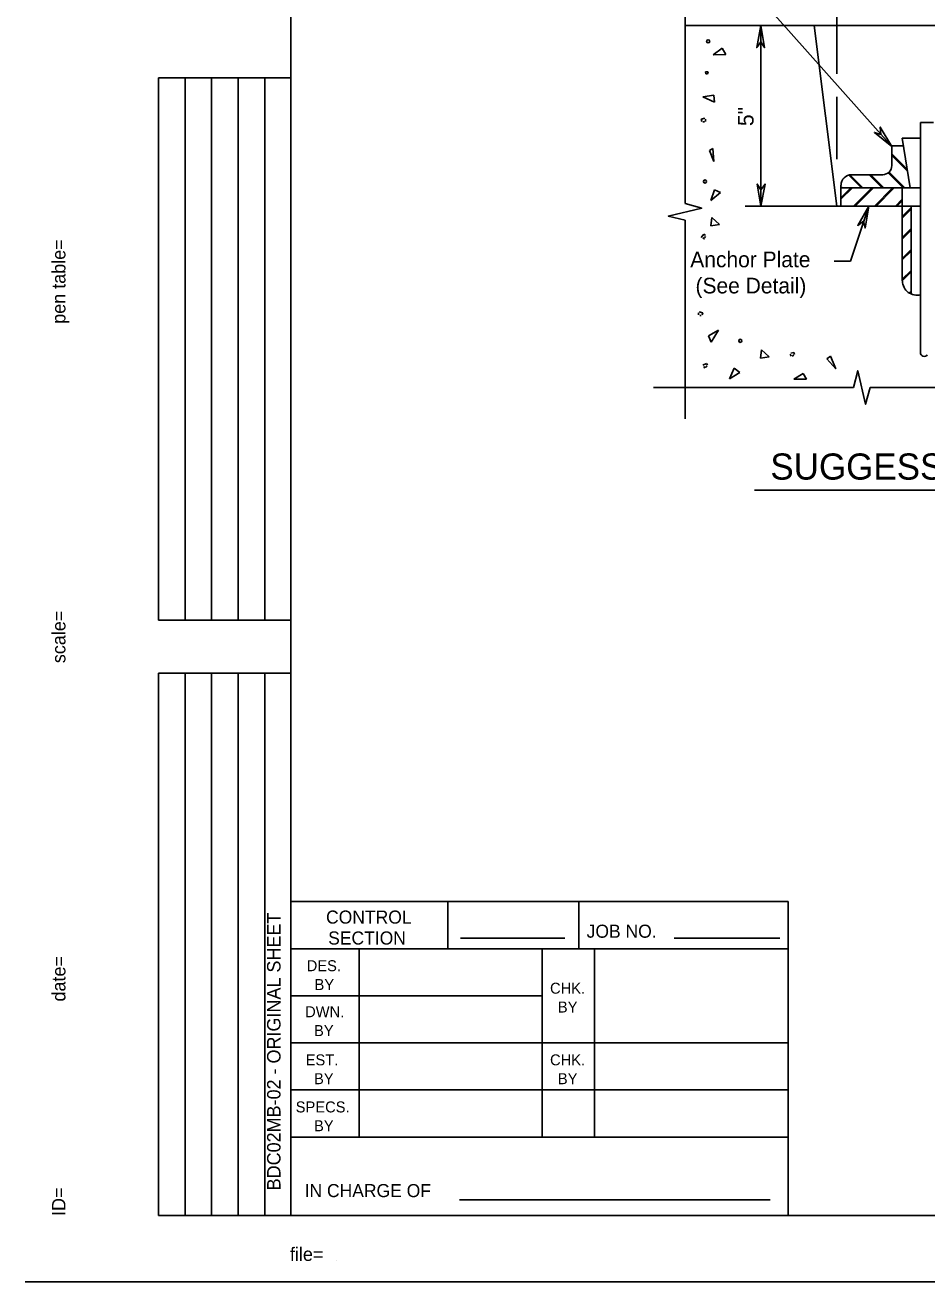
# Model space of a CAD drawing. Extents: x 499999.87 to 500002.83, y 499999.95 to 500001.79.
# Drawn here: x 499999.866 to 500000.432, y 499999.958 to 500000.747 of the extents above; entities that cross this region are included whole.
import ezdxf

# ---------------------------------------------------------------- set-up
doc = ezdxf.new("R2010")
doc.units = 0
for name, color, linetype in [('1', 7, 'Continuous'), ('2', 7, 'Continuous'), ('39', 7, 'Continuous')]:
    doc.layers.add(name, color=color, linetype=linetype)

msp = doc.modelspace()

# ---------------------------------------------------------------- linework, layer by layer
at = {"layer": '1'}
for p, q in [((500000.03314, 500000), (500000.03314, 500001.75)), ((499999.95013, 500000.37336), (499999.95013, 500000.71358)), ((499999.95013, 500000.71358), (500000.03314, 500000.71358)), ((499999.96686, 500000.37336), (499999.96686, 500000.71358)), ((499999.98327, 500000.37336), (499999.98327, 500000.71358)), ((500000, 500000.37336), (500000, 500000.71358)), ((500000.01673, 500000.37336), (500000.01673, 500000.71358)), ((500000.03314, 500000.37336), (499999.95013, 500000.37336)), ((499999.95013, 500000), (499999.95013, 500000.34022)), ((499999.95013, 500000.34022), (500000.03314, 500000.34022)), ((499999.96686, 500000), (499999.96686, 500000.34022)), ((499999.98327, 500000), (499999.98327, 500000.34022)), ((500000, 500000), (500000, 500000.34022)), ((500000.01673, 500000), (500000.01673, 500000.34022)), ((500000.03314, 500000), (499999.95013, 500000)), ((500000.03314, 500000), (500002.78314, 500000)), ((499999.86647, 499999.95833), (500002.8248, 499999.95833))]:
    msp.add_line(p, q, dxfattribs=at)
for points in [[(500000.32776, 500000.74639), (500000.32513, 500000.73261), (500000.32776, 500000.73622), (500000.33005, 500000.73261)], [(500000.40978, 500000.6706), (500000.40256, 500000.68274), (500000.40289, 500000.67815), (500000.39895, 500000.67946)], [(500000.32776, 500000.6332), (500000.33038, 500000.64698), (500000.32776, 500000.64337), (500000.32546, 500000.64698)], [(500000.39534, 500000.6332), (500000.38845, 500000.62106), (500000.39206, 500000.62369), (500000.39304, 500000.61942)]]:
    msp.add_lwpolyline(points, close=True, dxfattribs=at)
for points in [[(500000.28018, 500000.62434), (500000.26969, 500000.62697), (500000.29068, 500000.63189), (500000.28018, 500000.63484)], [(500000.38583, 500000.51936), (500000.38845, 500000.52986), (500000.39337, 500000.50886), (500000.39633, 500000.51936)]]:
    msp.add_lwpolyline(points, dxfattribs=at)
at = {"layer": '2'}
for p, q in [((500000.37533, 500000.71621), (500000.37533, 500000.84482)), ((500000.40978, 500000.6706), (500000.31168, 500000.78084)), ((500000.28018, 500000.63484), (500000.28018, 500000.76608)), ((500000.7477, 500000.74639), (500000.28018, 500000.74639)), ((500000.32776, 500000.74639), (500000.32776, 500000.6332)), ((500000.36122, 500000.74639), (500000.37533, 500000.6332)), ((500000.2979, 500000.72802), (500000.30348, 500000.73228)), ((500000.30577, 500000.72835), (500000.2979, 500000.72802)), ((500000.30348, 500000.73228), (500000.30577, 500000.72835)), ((500000.29298, 500000.71752), (500000.29462, 500000.71752)), ((500000.29331, 500000.71621), (500000.29298, 500000.71752)), ((500000.29462, 500000.71752), (500000.29429, 500000.71621)), ((500000.29429, 500000.71621), (500000.29331, 500000.71621)), ((500000.29134, 500000.70177), (500000.29823, 500000.70276)), ((500000.29856, 500000.69849), (500000.29134, 500000.70177)), ((500000.29823, 500000.70276), (500000.29856, 500000.69849)), ((500000.37533, 500000.66273), (500000.37533, 500000.70177)), ((500000.29035, 500000.68766), (500000.29265, 500000.68832)), ((500000.29068, 500000.68635), (500000.29035, 500000.68766)), ((500000.29232, 500000.68602), (500000.29134, 500000.68602)), ((500000.29298, 500000.68766), (500000.29298, 500000.68635)), ((500000.42782, 500000.6857), (500000.42782, 500000.54134)), ((500000.43602, 500000.6857), (500000.42782, 500000.6857)), ((500000.41699, 500000.67093), (500000.40978, 500000.67093)), ((500000.40978, 500000.67093), (500000.40978, 500000.65879)), ((500000.42782, 500000.67585), (500000.41634, 500000.67585)), ((500000.42126, 500000.64469), (500000.41634, 500000.67585)), ((500000.41732, 500000.6706), (500000.41699, 500000.67093)), ((500000.2956, 500000.66798), (500000.29757, 500000.66929)), ((500000.29823, 500000.66109), (500000.2956, 500000.66798)), ((500000.29757, 500000.66929), (500000.29823, 500000.66109)), ((500000.41929, 500000.6565), (500000.40978, 500000.66601)), ((500000.41962, 500000.65518), (500000.40978, 500000.66503)), ((500000.41699, 500000.64469), (500000.40781, 500000.65387)), ((500000.41798, 500000.64469), (500000.40814, 500000.65453)), ((500000.37795, 500000.64469), (500000.37795, 500000.64633)), ((500000.37795, 500000.64469), (500000.37795, 500000.64633)), ((500000.39075, 500000.64469), (500000.38287, 500000.65256)), ((500000.39173, 500000.64469), (500000.38353, 500000.65289)), ((500000.4042, 500000.65289), (500000.38451, 500000.65289)), ((500000.40387, 500000.64469), (500000.39567, 500000.65289)), ((500000.40486, 500000.64469), (500000.39665, 500000.65289)), ((500000.29626, 500000.63681), (500000.29856, 500000.64337)), ((500000.30249, 500000.64173), (500000.29626, 500000.63681)), ((500000.29856, 500000.64337), (500000.30249, 500000.64173)), ((500000.37861, 500000.64469), (500000.37795, 500000.64534)), ((500000.42782, 500000.64469), (500000.37795, 500000.64469)), ((500000.37795, 500000.6332), (500000.37795, 500000.64469)), ((500000.38517, 500000.64469), (500000.37795, 500000.63747)), ((500000.38419, 500000.64469), (500000.37795, 500000.63845)), ((500000.39731, 500000.64469), (500000.38583, 500000.6332)), ((500000.39829, 500000.64469), (500000.38681, 500000.6332)), ((500000.4101, 500000.64436), (500000.39895, 500000.6332)), ((500000.41109, 500000.64436), (500000.39993, 500000.6332)), ((500000.41634, 500000.64469), (500000.41634, 500000.6332)), ((500000.37533, 500000.6332), (500000.31791, 500000.6332)), ((500000.42782, 500000.6332), (500000.37533, 500000.6332)), ((500000.39534, 500000.6332), (500000.38386, 500000.59875)), ((500000.41634, 500000.63747), (500000.41207, 500000.6332)), ((500000.41634, 500000.63648), (500000.41306, 500000.6332)), ((500000.41634, 500000.6332), (500000.41634, 500000.58629)), ((500000.42192, 500000.63222), (500000.41634, 500000.62664)), ((500000.42192, 500000.63123), (500000.41634, 500000.62566)), ((500000.42192, 500000.6332), (500000.42192, 500000.57808)), ((500000.28018, 500000.49967), (500000.28018, 500000.62434)), ((500000.29692, 500000.62598), (500000.29626, 500000.62073)), ((500000.30184, 500000.62172), (500000.29692, 500000.62598)), ((500000.29199, 500000.61549), (500000.29035, 500000.61352)), ((500000.29298, 500000.61483), (500000.29199, 500000.61549)), ((500000.29626, 500000.62073), (500000.30184, 500000.62172)), ((500000.42192, 500000.61909), (500000.41634, 500000.61352)), ((500000.42192, 500000.61811), (500000.41634, 500000.61253)), ((500000.29134, 500000.61319), (500000.29232, 500000.61253)), ((500000.29232, 500000.61319), (500000.29298, 500000.61417)), ((500000.38386, 500000.59875), (500000.37369, 500000.59875)), ((500000.42192, 500000.60597), (500000.41634, 500000.60039)), ((500000.42192, 500000.60499), (500000.41634, 500000.59941)), ((500000.42192, 500000.59285), (500000.41634, 500000.58727)), ((500000.42192, 500000.59186), (500000.41634, 500000.58629)), ((500000.42192, 500000.57972), (500000.42093, 500000.57874)), ((500000.42192, 500000.57874), (500000.42126, 500000.57808)), ((500000.29134, 500000.56627), (500000.28904, 500000.56693)), ((500000.28871, 500000.56627), (500000.28871, 500000.56496)), ((500000.28937, 500000.56463), (500000.29035, 500000.56463)), ((500000.29101, 500000.56496), (500000.29134, 500000.56627)), ((500000.30118, 500000.55545), (500000.29495, 500000.55184)), ((500000.29495, 500000.55184), (500000.29659, 500000.5479)), ((500000.29659, 500000.5479), (500000.30118, 500000.55545)), ((500000.32808, 500000.54298), (500000.32743, 500000.53773)), ((500000.32743, 500000.53773), (500000.33301, 500000.53871)), ((500000.33301, 500000.53871), (500000.32808, 500000.54298)), ((500000.34613, 500000.54035), (500000.34678, 500000.53904)), ((500000.34843, 500000.54134), (500000.34646, 500000.54101)), ((500000.34744, 500000.53904), (500000.34843, 500000.5397)), ((500000.34875, 500000.54003), (500000.34843, 500000.54134)), ((500000.36909, 500000.5374), (500000.37139, 500000.53904)), ((500000.37467, 500000.53117), (500000.36909, 500000.5374)), ((500000.37139, 500000.53904), (500000.37467, 500000.53117)), ((500000.43176, 500000.53937), (500000.43176, 500000.5397)), ((500000.29364, 500000.53445), (500000.29134, 500000.53346)), ((500000.29199, 500000.53248), (500000.29265, 500000.5315)), ((500000.29298, 500000.53215), (500000.29396, 500000.53281)), ((500000.29429, 500000.53346), (500000.29364, 500000.53445)), ((500000.30807, 500000.52493), (500000.31102, 500000.5315)), ((500000.31463, 500000.52887), (500000.30807, 500000.52493)), ((500000.31102, 500000.5315), (500000.31463, 500000.52887)), ((500000.34843, 500000.52461), (500000.35433, 500000.52822)), ((500000.35433, 500000.52822), (500000.3563, 500000.52461)), ((500000.3563, 500000.52461), (500000.34843, 500000.52461)), ((500000.38583, 500000.51936), (500000.2605, 500000.51936)), ((500000.4836, 500000.51936), (500000.39633, 500000.51936)), ((500000.70407, 500000.45505), (500000.32382, 500000.45505))]:
    msp.add_line(p, q, dxfattribs=at)
for centre in [(500000.29469, 500000.73655), (500000.29272, 500000.64862), (500000.31483, 500000.54865)]:
    msp.add_circle(centre, 0.000984, dxfattribs=at)
for centre, radius, start, end in [((500000.4041, 500000.65863), 0.00574, 270, 0), ((500000.38458, 500000.64633), 0.00656, 90, 180), ((500000.42547, 500000.58628), 0.00898, 180.69677, 285.59037), ((500000.43018, 500000.54134), 0.00246, 180.69677, 320.8715)]:
    msp.add_arc(centre, radius, start, end, dxfattribs=at)
at = {"layer": '39'}
for p, q in [((500000.03314, 500000.19685), (500000.34482, 500000.19685)), ((500000.03314, 500000), (500000.03314, 500000.19685)), ((500000.13156, 500000.16732), (500000.13156, 500000.19685)), ((500000.21358, 500000.16732), (500000.21358, 500000.19685)), ((500000.34482, 500000), (500000.34482, 500000.19685)), ((500000.13944, 500000.17388), (500000.20472, 500000.17388)), ((500000.27329, 500000.17388), (500000.33957, 500000.17388)), ((500000.03314, 500000.16732), (500000.34482, 500000.16732)), ((500000.07579, 500000.04921), (500000.07579, 500000.16732)), ((500000.19062, 500000.04921), (500000.19062, 500000.16732)), ((500000.22343, 500000.04921), (500000.22343, 500000.16732)), ((500000.03314, 500000.1378), (500000.19062, 500000.1378)), ((500000.03314, 500000.10827), (500000.34482, 500000.10827)), ((500000.03314, 500000.07874), (500000.34482, 500000.07874)), ((500000.03314, 500000.04921), (500000.34482, 500000.04921)), ((500000.13878, 500000.00984), (500000.33366, 500000.00984)), ((500000.03314, 500000), (500000.34482, 500000))]:
    msp.add_line(p, q, dxfattribs=at)

# ---------------------------------------------------------------- texts
at = {"layer": '1'}
for s, height, p in [('...................pentable..................', 0.000122, (499999.89173, 500000.62664)), ('pen table=', 0.008433, (499999.89173, 500000.55938)), ('......scale......', 0.000122, (499999.89173, 500000.3878)), ('scale=', 0.008433, (499999.89173, 500000.34646)), ('BDC02MB-02 - ORIGINAL SHEET', 0.0084331, (500000.02657, 500000.01575)), ('.......time......', 0.000122, (499999.89173, 500000.17126)), ('date=', 0.008433, (499999.89173, 500000.13419)), ('............who............', 0.000122, (499999.89173, 500000.02198)), ('ID=', 0.008433, (499999.89173, 499999.99967))]:
    msp.add_text(s, height=height, rotation=90, dxfattribs=at).set_placement(p)
for s, height, p in [('CONTROL', 0.008203, (500000.05512, 500000.18307)), ('JOB NO.', 0.008203, (500000.2185, 500000.17421)), ('SECTION', 0.008203, (500000.05643, 500000.16995)), ('DES.', 0.00689, (500000.04298, 500000.15322)), ('BY', 0.00689, (500000.0479, 500000.1414)), ('CHK.', 0.00689, (500000.19554, 500000.13911)), ('BY', 0.00689, (500000.20046, 500000.1273)), ('DWN.', 0.00689, (500000.04199, 500000.12434)), ('BY', 0.00689, (500000.04757, 500000.11253)), ('EST.', 0.00689, (500000.04232, 500000.09416)), ('CHK.', 0.00689, (500000.19554, 500000.09416)), ('BY', 0.00689, (500000.04757, 500000.08235)), ('BY', 0.00689, (500000.20046, 500000.08235)), ('SPECS.', 0.00689, (500000.03609, 500000.06463)), ('BY', 0.00689, (500000.04757, 500000.05282)), ('IN CHARGE OF', 0.0082028, (500000.04167, 500000.01148)), ('file=', 0.008433, (500000.03248, 499999.97146)), ('...................bob..................', 0.000122, (500000.06037, 499999.97146))]:
    msp.add_text(s, height=height, dxfattribs=at).set_placement(p)
at = {"layer": '2'}
msp.add_text('5"', height=0.009843, rotation=90, dxfattribs=at).set_placement((500000.32316, 500000.6834))
for s, height, p in [('Anchor Plate', 0.0098425, (500000.28346, 500000.59482)), ('(See Detail)', 0.0098425, (500000.28675, 500000.57841)), ('SUGGESSTED POCKET DETAIL', 0.0164035, (500000.33366, 500000.46161))]:
    msp.add_text(s, height=height, dxfattribs=at).set_placement(p)

doc.saveas('drawing.dxf')
